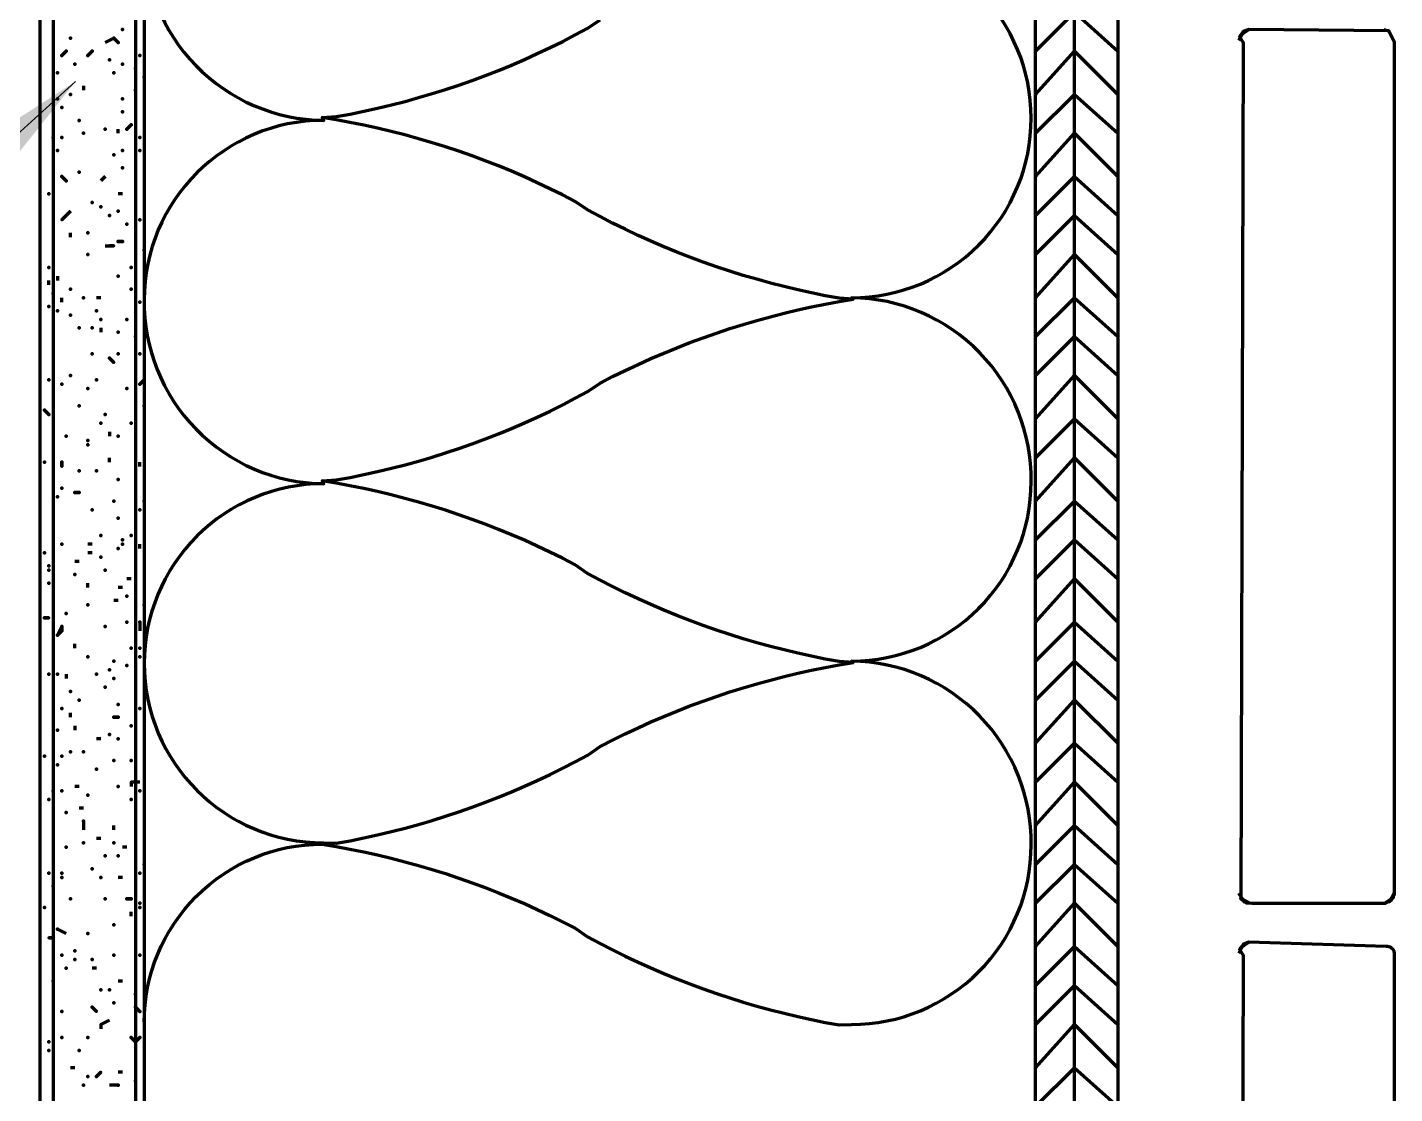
# Model space of a CAD drawing. Extents: x 261 to 424, y 0 to 368.
# Drawn here: x 342.69 to 351.12, y 156.26 to 162.83 of the extents above; entities that cross this region are included whole.
import ezdxf

# ---------------------------------------------------------------- set-up
doc = ezdxf.new("R2010")
doc.units = 0
doc.header["$MEASUREMENT"] = 0
for name, color, linetype, lineweight in [('Dt-Line 1', 9, 'Continuous', 0), ('Dt-Line 3', 7, 'Continuous', 15), ('Dt-Text', 121, 'Continuous', 20)]:
    doc.layers.add(name, color=color, linetype=linetype, lineweight=lineweight)
doc.styles.get("Standard").update_dxf_attribs({"font": 'Arial.ttf'})
doc.dimstyles.new('1 Inch', dxfattribs={"dimtxt": 1.09375, "dimasz": 1.125, "dimexe": 1.125, "dimexo": 0.5625, "dimgap": 0.84375, "dimtad": 1, "dimdec": 4, "dimzin": 3, "dimdsep": 46, "dimlunit": 4, "dimtxsty": 'Standard', "dimblk": 'ARCHTICK', "dimcen": 0.5625, "dimdle": 1.125, "dimclrd": 253, "dimclre": 253, "dimclrt": 256, "dimadec": 0, "dimazin": 0, "dimtfac": 0.6, "dimtdec": 4, "dimtix": 1, "dimtmove": 2, "dimatfit": 0, "dimfxl": 1, "dimfrac": 1, "dimtolj": 1, "dimtzin": 0, "dimlwd": 9, "dimlwe": 9, "dimarcsym": 0})

# ---------------------------------------------------------------- blocks, each defined once
blk = doc.blocks.new('_ArchTick')
at = {"color": 0, "linetype": 'ByBlock', "const_width": 0.15}
blk.add_lwpolyline([(-0.5, -0.5), (0.5, 0.5)], dxfattribs=at)

msp = doc.modelspace()

# ---------------------------------------------------------------- linework, layer by layer
at = {"layer": 'Dt-Line 1', "linetype": 'Continuous', "lineweight": 158}
for p, q in [((343.03665, 162.46899), (343.03665, 162.44233)), ((343.24999, 162.17567), (343.24999, 162.20233)), ((343.16999, 161.909), (343.14332, 161.88233)), ((343.27665, 161.80232), (343.24999, 161.80232)), ((342.95666, 161.53567), (342.95666, 161.56233)), ((342.87665, 161.29567), (342.87665, 161.269)), ((342.82332, 161.24233), (342.82332, 161.269)), ((342.90332, 161.13565), (342.90332, 161.16233)), ((343.14332, 161.16233), (343.11665, 161.16233)), ((343.14332, 160.97567), (343.14332, 160.949)), ((343.19665, 160.33567), (343.19665, 160.309)), ((343.19665, 160.14901), (343.19665, 160.17567)), ((343.38332, 160.12233), (343.38332, 160.14901)), ((343.08999, 159.64233), (343.06332, 159.64233)), ((343.38332, 159.61567), (343.38332, 159.64233)), ((343.00999, 159.53567), (342.98332, 159.53567)), ((343.08999, 159.589), (343.06332, 159.589)), ((343.06332, 159.37567), (343.06332, 159.40233)), ((343.27665, 159.37567), (343.24999, 159.37567)), ((343.32999, 159.429), (343.30332, 159.429)), ((343.24999, 159.29567), (343.22332, 159.29567)), ((342.98332, 159.00233), (342.98332, 159.029)), ((342.92999, 158.84233), (342.92999, 158.81568)), ((342.95666, 158.57567), (342.95666, 158.60233)), ((342.98332, 158.52233), (342.98332, 158.49567)), ((343.14332, 158.44233), (343.11665, 158.44233)), ((343.00999, 158.14901), (342.98332, 158.14901)), ((343.03665, 158.01567), (343.00999, 158.01567)), ((343.22332, 157.88233), (343.22332, 157.909)), ((343.14332, 157.829), (343.11665, 157.829)), ((343.30332, 157.77567), (343.27665, 157.77567)), ((343.27665, 157.589), (343.24999, 157.589)), ((343.32999, 157.349), (343.32999, 157.37567)), ((343.11665, 157.029), (343.08999, 157.029)), ((343.27665, 156.949), (343.24999, 156.949)), ((342.98332, 156.41567), (342.95666, 156.41567)), ((343.27665, 156.389), (343.24999, 156.389))]:
    msp.add_line(p, q, dxfattribs=at)
for points in [[(349.14332, 59.16233), (349.14332, 323.16232), (348.90332, 322.92235), (348.90332, 322.92235)], [(348.90332, 162.68233), (349.14332, 162.92233), (349.40999, 162.68233), (349.40999, 162.68233)], [(343.27665, 162.81568), (343.27665, 162.81568), (343.27665, 162.81571)], [(342.95666, 162.76233), (342.95666, 162.76233), (342.95666, 162.76236)], [(343.22332, 162.76236), (343.24999, 162.73567), (343.22332, 162.76236), (343.16999, 162.73567)], [(343.38332, 162.65567), (343.38332, 162.65567), (343.38332, 162.65569)], [(348.90332, 162.41567), (349.14332, 162.68233), (349.40999, 162.41567), (349.40999, 162.41567)], [(342.98332, 162.60233), (342.98332, 162.60233), (342.98332, 162.60236)], [(343.19665, 162.629), (343.19665, 162.629), (343.19665, 162.62903)], [(343.27665, 162.60233), (343.27665, 162.60233), (343.27665, 162.60236)], [(343.35665, 162.57567), (343.35665, 162.57567), (343.35665, 162.57569)], [(342.87665, 162.549), (342.87665, 162.549), (342.87665, 162.54903)], [(343.22332, 162.549), (343.22332, 162.549), (343.22332, 162.54903)], [(343.40999, 162.52233), (343.40999, 162.52233), (343.40999, 162.52236)], [(342.87665, 162.389), (342.87665, 162.389), (342.87665, 162.38903)], [(342.95666, 162.41567), (342.95666, 162.41567), (342.95666, 162.41569)], [(343.27665, 162.389), (343.27665, 162.389), (343.27665, 162.38903)], [(343.35665, 162.44233), (343.35665, 162.44233), (343.35665, 162.44236)], [(348.90332, 162.17567), (349.14332, 162.41567), (349.40999, 162.17567), (349.40999, 162.17567)], [(342.90332, 162.33567), (342.90332, 162.33567), (342.90332, 162.33569)], [(343.27665, 162.309), (343.27665, 162.309), (343.27665, 162.30903)], [(343.00999, 162.25567), (343.00999, 162.25567), (343.00999, 162.25569)], [(342.84999, 162.14901), (342.84999, 162.14901), (342.84999, 162.14904)], [(342.90332, 162.14901), (342.90332, 162.14901), (342.90332, 162.14904)], [(343.03665, 162.17567), (343.03665, 162.17567), (343.03665, 162.17569)], [(343.16999, 162.20233), (343.16999, 162.20233), (343.16999, 162.20236)], [(348.90332, 161.909), (349.14332, 162.17567), (349.40999, 161.909), (349.40999, 161.909)], [(342.87665, 162.069), (342.87665, 162.069), (342.87665, 162.06903)], [(343.27665, 162.069), (343.27665, 162.069), (343.27665, 162.06903)], [(343.38332, 162.069), (343.38332, 162.069), (343.38332, 162.06903)], [(343.22332, 162.04233), (343.22332, 162.04233), (343.22332, 162.04236)], [(343.27665, 161.96233), (343.27665, 161.96233), (343.27665, 161.96236)], [(343.00999, 161.93567), (343.00999, 161.93567), (343.00999, 161.93569)], [(348.90332, 161.669), (349.14332, 161.909), (349.40999, 161.669), (349.40999, 161.669)], [(342.82332, 161.80232), (342.82332, 161.80232), (342.82332, 161.80235)], [(343.08999, 161.749), (343.08999, 161.749), (343.08999, 161.74903)], [(343.14332, 161.72233), (343.14332, 161.72233), (343.14332, 161.72236)], [(342.95666, 161.69567), (342.90332, 161.64233), (342.90332, 161.64233), (342.92999, 161.669)], [(343.19665, 161.669), (343.19665, 161.669), (343.19665, 161.66903)], [(343.24999, 161.69567), (343.24999, 161.69567), (343.24999, 161.69569)], [(343.38332, 161.64233), (343.38332, 161.64233), (343.38332, 161.64236)], [(348.90332, 161.429), (349.14332, 161.669), (349.40999, 161.429), (349.40999, 161.429)], [(343.06332, 161.56233), (343.06332, 161.56233), (343.06332, 161.56236)], [(343.30332, 161.61567), (343.30332, 161.61567), (343.30332, 161.61569)], [(343.16999, 161.48235), (343.22332, 161.48235), (343.19665, 161.48235)], [(343.40999, 161.45567), (343.40999, 161.45567), (343.40999, 161.45569)], [(343.06332, 161.429), (343.06332, 161.429), (343.06332, 161.42903)], [(348.90332, 161.16233), (349.14332, 161.429), (349.40999, 161.16233), (349.40999, 161.16233)], [(342.82332, 161.349), (342.82332, 161.349), (342.82332, 161.34903)], [(343.24999, 161.29567), (343.24999, 161.29567), (343.24999, 161.29569)], [(343.32999, 161.349), (343.32999, 161.349), (343.32999, 161.34903)], [(342.95666, 161.21567), (342.95666, 161.21567), (342.95666, 161.21569)], [(343.32999, 161.21567), (343.32999, 161.21567), (343.32999, 161.21569)], [(342.84999, 161.189), (342.84999, 161.189), (342.84999, 161.18903)], [(343.03665, 161.16233), (343.03665, 161.16233), (343.03665, 161.16236)], [(343.38332, 161.13565), (343.38332, 161.13565), (343.38332, 161.13568)], [(348.90332, 160.92233), (349.14332, 161.16233), (349.40999, 160.92233), (349.40999, 160.92233)], [(342.82332, 161.109), (342.82332, 161.109), (342.82332, 161.10903)], [(342.87665, 161.08233), (342.87665, 161.08233), (342.87665, 161.08236)], [(342.95666, 161.05567), (342.95666, 161.05567), (342.95666, 161.05569)], [(343.11665, 161.08233), (343.11665, 161.08233), (343.11665, 161.08236)], [(343.00999, 160.97567), (343.00999, 160.97567), (343.00999, 160.97569)], [(343.08999, 160.97567), (343.08999, 160.97567), (343.08999, 160.97569)], [(343.14332, 161.029), (343.14332, 161.029), (343.14332, 161.02903)], [(343.30332, 161.029), (343.30332, 161.029), (343.30332, 161.02903)], [(343.24999, 160.949), (343.24999, 160.949), (343.24999, 160.94903)], [(343.35665, 160.92233), (343.35665, 160.92233), (343.35665, 160.92236)], [(348.90332, 160.68233), (349.14332, 160.92233), (349.40999, 160.68233), (349.40999, 160.68233)], [(343.08999, 160.81568), (343.08999, 160.81568), (343.08999, 160.81571)], [(343.24999, 160.81568), (343.24999, 160.81568), (343.24999, 160.81571)], [(343.38332, 160.81568), (343.38332, 160.81568), (343.38332, 160.81571)], [(342.82332, 160.65567), (342.82332, 160.65567), (342.82332, 160.65569)], [(342.95666, 160.68233), (342.95666, 160.68233), (342.95666, 160.68236)], [(343.11665, 160.65567), (343.11665, 160.65567), (343.11665, 160.65569)], [(348.90332, 160.41567), (349.14332, 160.68233), (349.40999, 160.41567), (349.40999, 160.41567)], [(343.06332, 160.60233), (343.06332, 160.60233), (343.06332, 160.60236)], [(343.30332, 160.60233), (343.30332, 160.60233), (343.30332, 160.60236)], [(343.00999, 160.49567), (343.00999, 160.49567), (343.00999, 160.49569)], [(343.40999, 160.49567), (343.40999, 160.49567), (343.40999, 160.49569)], [(343.14332, 160.389), (343.14332, 160.389), (343.14332, 160.38903)], [(343.16999, 160.44233), (343.16999, 160.44233), (343.16999, 160.44236)], [(343.32999, 160.389), (343.32999, 160.389), (343.32999, 160.38903)], [(348.90332, 160.17567), (349.14332, 160.41567), (349.40999, 160.17567), (349.40999, 160.17567)], [(342.92999, 160.309), (342.92999, 160.309), (342.92999, 160.30903)], [(343.24999, 160.309), (343.24999, 160.309), (343.24999, 160.30903)], [(342.79666, 160.14901), (342.79666, 160.14901), (342.79666, 160.14904)], [(348.90332, 159.909), (349.14332, 160.17567), (349.40999, 159.909), (349.40999, 159.909)], [(343.11665, 160.09567), (343.11665, 160.09567), (343.11665, 160.09569)], [(343.24999, 160.04233), (343.24999, 160.04233), (343.24999, 160.04236)], [(342.90332, 159.989), (342.90332, 159.989), (342.90332, 159.98903)], [(343.08999, 159.85567), (343.08999, 159.85567), (343.08999, 159.85569)], [(343.22332, 159.909), (343.22332, 159.909), (343.22332, 159.90903)], [(343.38332, 159.85567), (343.38332, 159.85567), (343.38332, 159.85569)], [(343.40999, 159.909), (343.40999, 159.909), (343.40999, 159.90903)], [(348.90332, 159.669), (349.14332, 159.909), (349.40999, 159.669), (349.40999, 159.669)], [(343.24999, 159.80232), (343.24999, 159.80232), (343.24999, 159.80235)], [(343.14332, 159.69567), (343.14332, 159.69567), (343.14332, 159.69569)], [(343.32999, 159.69567), (343.32999, 159.69567), (343.32999, 159.69569)], [(342.90332, 159.64233), (342.90332, 159.64233), (342.90332, 159.64236)], [(348.90332, 159.429), (349.14332, 159.669), (349.40999, 159.429), (349.40999, 159.429)], [(342.79666, 159.589), (342.79666, 159.589), (342.79666, 159.58903)], [(343.14332, 159.56233), (343.14332, 159.56233), (343.14332, 159.56236)], [(342.98332, 159.45567), (342.98332, 159.45567), (342.98332, 159.45569)], [(343.16999, 159.48235), (343.16999, 159.48235), (343.16999, 159.48237)], [(342.82332, 159.40233), (342.82332, 159.40233), (342.82332, 159.40236)], [(348.90332, 159.16233), (349.14332, 159.429), (349.40999, 159.16233), (349.40999, 159.16233)], [(343.06332, 159.269), (343.06332, 159.269), (343.06332, 159.26903)], [(343.30332, 159.32233), (343.30332, 159.32233), (343.30332, 159.32236)], [(343.40999, 159.269), (343.40999, 159.269), (343.40999, 159.26903)], [(342.92999, 159.21567), (342.92999, 159.21567), (342.92999, 159.21569)], [(343.16999, 159.13565), (343.16999, 159.13565), (343.16999, 159.13568)], [(343.30332, 159.16233), (343.30332, 159.16233), (343.30332, 159.16236)], [(343.38332, 159.16233), (343.38332, 159.109)], [(348.90332, 158.92233), (349.14332, 159.16233), (349.40999, 158.92233), (349.40999, 158.92233)], [(343.06332, 158.949), (343.06332, 158.949), (343.06332, 158.94903)], [(343.32999, 159.00233), (343.32999, 159.00233), (343.32999, 159.00236)], [(343.38332, 159.00233), (343.38332, 159.00233), (343.38332, 159.00236)], [(343.38332, 158.949), (343.38332, 158.949), (343.38332, 158.94903)], [(343.19665, 158.869), (343.19665, 158.869), (343.19665, 158.86903)], [(343.22332, 158.92233), (343.22332, 158.92233), (343.22332, 158.92236)], [(343.30332, 158.89567), (343.30332, 158.89567), (343.30332, 158.89569)], [(348.90332, 158.68233), (349.14332, 158.92233), (349.40999, 158.68233), (349.40999, 158.68233)], [(342.82332, 158.84233), (342.82332, 158.84233), (342.82332, 158.84236)], [(342.87665, 158.84233), (342.87665, 158.84233), (342.87665, 158.84236)], [(343.11665, 158.84233), (343.11665, 158.84233), (343.11665, 158.84236)], [(343.16999, 158.76233), (343.16999, 158.76233), (343.16999, 158.76236)], [(343.22332, 158.81568), (343.22332, 158.81568), (343.22332, 158.81571)], [(342.95666, 158.73567), (342.95666, 158.73567), (342.95666, 158.73569)], [(343.00999, 158.68233), (343.00999, 158.68233), (343.00999, 158.68236)], [(348.90332, 158.41567), (349.14332, 158.68233), (349.40999, 158.41567), (349.40999, 158.41567)], [(342.90332, 158.629), (342.90332, 158.629), (342.90332, 158.62903)], [(343.24999, 158.65567), (343.24999, 158.65567), (343.24999, 158.65569)], [(343.38332, 158.629), (343.38332, 158.629), (343.38332, 158.62903)], [(343.32999, 158.52233), (343.32999, 158.52233), (343.32999, 158.52236)], [(342.87665, 158.49567), (342.87665, 158.49567), (342.87665, 158.49569)], [(343.19665, 158.46899), (343.19665, 158.46899), (343.19665, 158.46901)], [(343.24999, 158.44233), (343.24999, 158.44233), (343.24999, 158.44236)], [(342.95666, 158.36233), (342.95666, 158.36233), (342.95666, 158.36236)], [(343.03665, 158.36233), (343.03665, 158.36233), (343.03665, 158.36236)], [(348.90332, 158.17567), (349.14332, 158.41567), (349.40999, 158.17567), (349.40999, 158.17567)], [(342.79666, 158.33567), (342.79666, 158.33567), (342.79666, 158.33569)], [(342.87665, 158.28233), (342.87665, 158.28233), (342.87665, 158.28236)], [(342.90332, 158.33567), (342.90332, 158.33567), (342.90332, 158.33569)], [(343.11665, 158.25567), (343.11665, 158.25567), (343.11665, 158.25569)], [(343.22332, 158.309), (343.22332, 158.309), (343.22332, 158.30903)], [(343.32999, 158.309), (343.32999, 158.309), (343.32999, 158.30903)], [(343.38332, 158.17567), (343.32999, 158.17567), (343.32999, 158.14901)], [(348.90332, 157.909), (349.14332, 158.17567), (349.40999, 157.909), (349.40999, 157.909)], [(342.84999, 158.12233), (342.84999, 158.12233), (342.84999, 158.12236)], [(342.90332, 158.12233), (342.90332, 158.12233), (342.90332, 158.12236)], [(343.06332, 158.09567), (343.06332, 158.09567), (343.06332, 158.09569)], [(343.24999, 158.14901), (343.24999, 158.14901), (343.24999, 158.14904)], [(343.38332, 158.12233), (343.38332, 158.12233), (343.38332, 158.12236)], [(342.82332, 158.069), (342.82332, 158.069), (342.82332, 158.06903)], [(343.32999, 158.069), (343.32999, 158.069), (343.32999, 158.06903)], [(342.92999, 157.989), (342.92999, 157.989), (342.92999, 157.98903)], [(343.03665, 157.93567), (343.03665, 157.88233)], [(348.90332, 157.669), (349.14332, 157.909), (349.40999, 157.669), (349.40999, 157.669)], [(342.92999, 157.77567), (342.92999, 157.77567), (342.92999, 157.77569)], [(343.03665, 157.80232), (343.03665, 157.80232), (343.03665, 157.80235)], [(343.22332, 157.80232), (343.22332, 157.80232), (343.22332, 157.80235)], [(343.16999, 157.72233), (343.16999, 157.72233), (343.16999, 157.72236)], [(343.24999, 157.72233), (343.24999, 157.72233), (343.24999, 157.72236)], [(343.40999, 157.669), (343.40999, 157.669), (343.40999, 157.66903)], [(348.90332, 157.429), (349.14332, 157.669), (349.40999, 157.429), (349.40999, 157.429)], [(342.82332, 157.61567), (342.82332, 157.61567), (342.82332, 157.61569)], [(343.08999, 157.64233), (343.08999, 157.64233), (343.08999, 157.64236)], [(343.14332, 157.589), (343.14332, 157.589), (343.14332, 157.58903)], [(343.38332, 157.61567), (343.38332, 157.61567), (343.38332, 157.61569)], [(342.84999, 157.53567), (342.84999, 157.53567), (342.84999, 157.53569)], [(342.95666, 157.45567), (342.95666, 157.45567), (342.95666, 157.45569)], [(343.16999, 157.45567), (343.16999, 157.45567), (343.16999, 157.45569)], [(348.90332, 157.16233), (349.14332, 157.429), (349.40999, 157.16233), (349.40999, 157.16233)], [(342.79666, 157.40233), (342.79666, 157.40233), (342.79666, 157.40236)], [(342.87665, 157.269), (342.92999, 157.24233)], [(343.06332, 157.24233), (343.06332, 157.24233), (343.06332, 157.24236)], [(343.22332, 157.29567), (343.22332, 157.29567), (343.22332, 157.29569)], [(348.90332, 156.92233), (349.14332, 157.16233), (349.40999, 156.92233), (349.40999, 156.92233)], [(342.98332, 157.13565), (342.98332, 157.13565), (342.98332, 157.13568)], [(343.08999, 157.08233), (343.08999, 157.08233), (343.08999, 157.08236)], [(343.22332, 157.109), (343.22332, 157.109), (343.22332, 157.10903)], [(343.38332, 157.109), (343.38332, 157.109), (343.38332, 157.10903)], [(342.92999, 157.029), (342.92999, 157.029), (342.92999, 157.02903)], [(342.84999, 156.949), (342.84999, 156.949), (342.84999, 156.94903)], [(348.90332, 156.68233), (349.14332, 156.92233), (349.40999, 156.68233), (349.40999, 156.68233)], [(343.14332, 156.89567), (343.14332, 156.89567), (343.14332, 156.89569)], [(343.19665, 156.89567), (343.19665, 156.89567), (343.19665, 156.89569)], [(343.35665, 156.869), (343.35665, 156.869), (343.35665, 156.86903)], [(342.90332, 156.76233), (342.90332, 156.76233), (342.90332, 156.76236)], [(343.22332, 156.81568), (343.22332, 156.81568), (343.22332, 156.81571)], [(343.19665, 156.709), (343.14332, 156.68233), (343.14332, 156.65567)], [(348.90332, 156.41567), (349.14332, 156.68233), (349.40999, 156.41567), (349.40999, 156.41567)], [(342.82332, 156.57567), (342.82332, 156.57567), (342.82332, 156.57569)], [(342.90332, 156.60233), (342.90332, 156.60233), (342.90332, 156.60236)], [(343.06332, 156.60233), (343.06332, 156.60233), (343.06332, 156.60236)], [(343.38332, 156.60233), (343.35665, 156.57567), (343.32999, 156.60233)], [(342.82332, 156.52233), (342.82332, 156.52233), (342.82332, 156.52236)], [(343.00999, 156.52233), (343.00999, 156.52233), (343.00999, 156.52236)], [(348.90332, 156.17567), (349.14332, 156.41567), (349.40999, 156.17567), (349.40999, 156.17567)], [(343.06332, 156.36233), (343.06332, 156.36233), (343.06332, 156.36236)], [(343.35665, 156.33567), (343.35665, 156.33567), (343.35665, 156.33569)], [(343.03665, 156.309), (343.03665, 156.309), (343.03665, 156.30903)], [(343.24999, 156.309), (343.19665, 156.309)]]:
    msp.add_lwpolyline(points, dxfattribs=at)
for points in [[(343.40999, 163.389, 0.4142155), (344.51665, 162.25567, 0.4142135), (343.40999, 161.14901, 0.4142174), (344.51665, 160.01567, 0.4142155), (343.40999, 158.909, 0.414213), (344.51665, 157.80232), (344.59331, 157.79896), (344.67885, 157.81479), (344.76406, 157.83208), (344.84891, 157.85082), (344.93338, 157.871), (345.01747, 157.89263), (345.10115, 157.91569), (345.1844, 157.94018), (345.26721, 157.9661), (345.34956, 157.99343), (345.43142, 158.02217), (345.51278, 158.05231), (345.59363, 158.08385), (345.67394, 158.11678), (345.7537, 158.1511), (345.83288, 158.18679), (345.91147, 158.22386), (345.98946, 158.26229), (346.06682, 158.30208), (346.14353, 158.34323), (346.21982, 158.39592), (346.29718, 158.43571), (346.37516, 158.47414), (346.45376, 158.51121), (346.53294, 158.5469), (346.6127, 158.58122), (346.69301, 158.61415), (346.77386, 158.64569), (346.85522, 158.67583), (346.93708, 158.70457), (347.01943, 158.7319), (347.10224, 158.75782), (347.18549, 158.78231), (347.26917, 158.80537), (347.35326, 158.827), (347.43773, 158.84718), (347.52258, 158.86592), (347.60779, 158.88321), (347.69332, 158.89904), (347.77918, 158.9134), (347.69332, 158.91896), (347.60779, 158.93479), (347.52258, 158.95208), (347.43773, 158.97082), (347.35326, 158.991), (347.26917, 159.01263), (347.18549, 159.03569), (347.10224, 159.06018), (347.01943, 159.0861), (346.93708, 159.11343), (346.85522, 159.14217), (346.77386, 159.17231), (346.69301, 159.20385), (346.6127, 159.23678), (346.53294, 159.2711), (346.45376, 159.30679), (346.37516, 159.34386), (346.29718, 159.38229), (346.21982, 159.42208), (346.14311, 159.46323), (346.06637, 159.51614), (345.98901, 159.55593), (345.91102, 159.59435), (345.83243, 159.63141), (345.75324, 159.6671), (345.67348, 159.70141), (345.59317, 159.73433), (345.51232, 159.76586), (345.43095, 159.796), (345.34909, 159.82473), (345.26674, 159.85205), (345.18393, 159.87796), (345.10067, 159.90244), (345.01699, 159.92549), (344.9329, 159.94711), (344.84842, 159.96729), (344.76357, 159.98603), (344.67836, 160.00331), (344.59282, 160.01912), (344.50696, 160.03348), (344.59331, 160.03896), (344.67885, 160.05479), (344.76406, 160.07208), (344.84891, 160.09082), (344.93338, 160.111), (345.01747, 160.13263), (345.10115, 160.15569), (345.1844, 160.18018), (345.26721, 160.2061), (345.34956, 160.23343), (345.43142, 160.26217), (345.51278, 160.29231), (345.59363, 160.32385), (345.67394, 160.35678), (345.7537, 160.3911), (345.83288, 160.42679), (345.91147, 160.46386), (345.98946, 160.50229), (346.06682, 160.54208), (346.14353, 160.58323), (346.21982, 160.63592), (346.29718, 160.67571), (346.37516, 160.71414), (346.45376, 160.75121), (346.53294, 160.7869), (346.6127, 160.82122), (346.69301, 160.85415), (346.77386, 160.88569), (346.85522, 160.91583), (346.93708, 160.94457), (347.01943, 160.9719), (347.10224, 160.99782), (347.18549, 161.02231), (347.26917, 161.04537), (347.35326, 161.067), (347.43773, 161.08718), (347.52258, 161.10592), (347.60779, 161.12321), (347.69332, 161.13904), (347.77918, 161.1534), (347.69332, 161.15896), (347.60779, 161.17479), (347.52258, 161.19208), (347.43773, 161.21082), (347.35326, 161.231), (347.26917, 161.25263), (347.18549, 161.27569), (347.10224, 161.30018), (347.01943, 161.3261), (346.93708, 161.35343), (346.85522, 161.38217), (346.77386, 161.41231), (346.69301, 161.44385), (346.6127, 161.47678), (346.53294, 161.5111), (346.45376, 161.54679), (346.37516, 161.58386), (346.29718, 161.62229), (346.21982, 161.66208), (346.14311, 161.70323), (346.06637, 161.75614), (345.98901, 161.79593), (345.91102, 161.83435), (345.83243, 161.87141), (345.75324, 161.9071), (345.67348, 161.94141), (345.59317, 161.97433), (345.51232, 162.00586), (345.43095, 162.036), (345.34909, 162.06473), (345.26674, 162.09205), (345.18393, 162.11796), (345.10067, 162.14244), (345.01699, 162.16549), (344.9329, 162.18711), (344.84842, 162.20729), (344.76357, 162.22603), (344.67836, 162.24331), (344.59282, 162.25912), (344.50696, 162.27348), (344.59331, 162.27896), (344.67885, 162.29479), (344.76406, 162.31208), (344.84891, 162.33082), (344.93338, 162.351), (345.01747, 162.37263), (345.10115, 162.39569), (345.1844, 162.42018), (345.26721, 162.4461), (345.34956, 162.47343), (345.43142, 162.50217), (345.51278, 162.53231), (345.59363, 162.56385), (345.67394, 162.59678), (345.7537, 162.6311), (345.83288, 162.66679), (345.91147, 162.70386), (345.98946, 162.74229), (346.06682, 162.78208), (346.14353, 162.82323), (346.21982, 162.87592)], [(343.40998, 156.69567, -0.4142179), (344.50696, 157.79348), (344.59282, 157.77912), (344.67836, 157.76331), (344.76357, 157.74603), (344.84842, 157.72729), (344.9329, 157.70711), (345.01699, 157.68549), (345.10067, 157.66244), (345.18393, 157.63796), (345.26674, 157.61205), (345.34909, 157.58473), (345.43095, 157.556), (345.51232, 157.52586), (345.59317, 157.49433), (345.67348, 157.46141), (345.75324, 157.4271), (345.83243, 157.39141), (345.91102, 157.35435), (345.98901, 157.31593), (346.06637, 157.27614), (346.14311, 157.22323), (346.21982, 157.18208), (346.29718, 157.14229), (346.37516, 157.10386), (346.45376, 157.06679), (346.53294, 157.0311), (346.6127, 156.99678), (346.69301, 156.96385), (346.77386, 156.93231), (346.85522, 156.90217), (346.93708, 156.87343), (347.01943, 156.8461), (347.10224, 156.82018), (347.18549, 156.79569), (347.26917, 156.77263), (347.35326, 156.751), (347.43773, 156.73082), (347.52258, 156.71208), (347.60779, 156.69479), (347.69332, 156.67896), (347.76999, 156.68233, 0.4142155), (348.87665, 157.789, 0.4142155), (347.76999, 158.92233, 0.4142155), (348.87665, 160.029, 0.4142179), (347.76999, 161.16233, 0.4142199), (348.87665, 162.269, 0.4142155), (347.76999, 163.37567, 0.4142174)]]:
    msp.add_lwpolyline(points, format="xyb", dxfattribs=at)
for points in [[(342.92999, 162.68233), (342.92999, 162.68236), (342.90332, 162.65567), (342.90332, 162.65567)], [(343.08999, 162.68233), (343.08999, 162.68236), (343.06332, 162.65567), (343.06332, 162.65567)], [(343.30332, 162.20233), (343.30332, 162.20236), (343.32999, 162.229), (343.32999, 162.229)], [(343.38332, 162.14901), (343.38332, 162.14904), (343.38332, 162.14901)], [(342.90332, 161.909), (342.90332, 161.90903), (342.92999, 161.88233), (342.92999, 161.88233)], [(343.24999, 161.509), (343.24999, 161.50903), (343.27665, 161.509)], [(343.19665, 160.789), (343.19665, 160.78903), (343.22332, 160.76233)], [(342.90332, 160.629), (342.90332, 160.62903), (342.90332, 160.629)], [(343.38332, 160.629), (343.38332, 160.62903), (343.40999, 160.65567)], [(342.79666, 160.46899), (342.79666, 160.46901), (342.82332, 160.44233), (342.82332, 160.44233)], [(342.90332, 160.14901), (342.90332, 160.14904), (342.90332, 160.12233)], [(343.00999, 159.96233), (343.00999, 159.96236), (342.98332, 159.96233)], [(342.87665, 159.93567), (342.87665, 159.93569), (342.87665, 159.93567)], [(342.79666, 159.189), (342.79666, 159.18903), (342.82332, 159.189)], [(342.90332, 159.109), (342.87665, 159.08233), (342.87665, 159.08236), (342.90332, 159.13565)], [(343.24999, 158.57567), (343.24999, 158.57569), (343.22332, 158.57567)], [(343.32999, 157.45567), (343.32999, 157.45569), (343.30332, 157.45567)], [(342.84999, 157.21567), (342.84999, 157.21569), (342.82332, 157.21567)], [(342.98332, 157.08233), (342.98332, 157.08236), (342.98332, 157.08233)], [(343.08999, 156.789), (343.08999, 156.78903), (343.11665, 156.76233)], [(343.35665, 156.789), (343.35665, 156.78903), (343.38332, 156.76233), (343.38332, 156.76233)], [(343.11665, 156.36233), (343.11665, 156.36236), (343.14332, 156.389)]]:
    msp.add_lwpolyline(points, close=True, dxfattribs=at)
for p in [(343.27665, 162.81568), (342.95666, 162.76233), (343.22332, 162.76233), (343.24999, 162.73567), (342.90332, 162.65567), (342.92999, 162.68233), (343.06332, 162.65567), (343.08999, 162.68233), (343.38332, 162.65567), (348.90332, 162.68233), (349.40999, 162.68233), (342.98332, 162.60233), (343.19665, 162.629), (343.27665, 162.60233), (343.35665, 162.57567), (342.87665, 162.549), (343.22332, 162.549), (343.40999, 162.52233), (342.87665, 162.389), (342.95666, 162.41567), (343.27665, 162.389), (343.35665, 162.44233), (348.90332, 162.41567), (349.40999, 162.41567), (342.90332, 162.33567), (343.27665, 162.309), (343.00999, 162.25567), (343.32999, 162.229), (342.84999, 162.14901), (342.90332, 162.14901), (343.03665, 162.17567), (343.16999, 162.20233), (343.30332, 162.20233), (343.38332, 162.14901), (343.38332, 162.14901), (348.90332, 162.17567), (349.40999, 162.17567), (342.87665, 162.069), (343.27665, 162.069), (343.38332, 162.069), (343.22332, 162.04233), (343.27665, 161.96233), (342.90332, 161.909), (342.92999, 161.88233), (343.00999, 161.93567), (348.90332, 161.909), (349.40999, 161.909), (342.82332, 161.80232), (343.08999, 161.749), (343.14332, 161.72233), (343.19665, 161.669), (343.24999, 161.69567), (343.38332, 161.64233), (348.90332, 161.669), (349.40999, 161.669), (343.06332, 161.56233), (343.30332, 161.61567), (343.24999, 161.509), (343.27665, 161.509), (343.40999, 161.45567), (343.06332, 161.429), (348.90332, 161.429), (349.40999, 161.429), (342.82332, 161.349), (343.24999, 161.29567), (343.32999, 161.349), (342.95666, 161.21567), (343.32999, 161.21567), (342.84999, 161.189), (343.03665, 161.16233), (343.38332, 161.13565), (348.90332, 161.16233), (349.40999, 161.16233), (342.82332, 161.109), (342.87665, 161.08233), (342.95666, 161.05567), (343.11665, 161.08233), (343.00999, 160.97567), (343.08999, 160.97567), (343.14332, 161.029), (343.30332, 161.029), (343.24999, 160.949), (343.35665, 160.92233), (348.90332, 160.92233), (349.40999, 160.92233), (343.08999, 160.81568), (343.19665, 160.789), (343.24999, 160.81568), (343.38332, 160.81568), (342.82332, 160.65567), (342.90332, 160.629), (342.95666, 160.68233), (343.11665, 160.65567), (343.38332, 160.629), (348.90332, 160.68233), (349.40999, 160.68233), (343.06332, 160.60233), (343.30332, 160.60233), (342.79666, 160.46899), (343.00999, 160.49567), (343.40999, 160.49567), (342.82332, 160.44233), (343.14332, 160.389), (343.16999, 160.44233), (343.32999, 160.389), (348.90332, 160.41567), (349.40999, 160.41567), (342.92999, 160.309), (343.06332, 160.28233), (343.24999, 160.309), (343.06332, 160.25567), (342.79666, 160.14901), (342.90332, 160.14901), (348.90332, 160.17567), (349.40999, 160.17567), (343.00999, 160.09567), (343.11665, 160.09567), (343.24999, 160.04233), (342.90332, 159.989), (342.98332, 159.96233), (343.00999, 159.96233), (342.87665, 159.93567), (342.87665, 159.93567), (343.08999, 159.85567), (343.22332, 159.909), (343.38332, 159.85567), (343.40999, 159.909), (348.90332, 159.909), (349.40999, 159.909), (343.24999, 159.80232), (343.14332, 159.69567), (343.32999, 159.69567), (342.90332, 159.64233), (343.24999, 159.61567), (343.27665, 159.669), (343.27665, 159.64233), (348.90332, 159.669), (349.40999, 159.669), (342.79666, 159.589), (343.14332, 159.56233), (342.82332, 159.509), (342.82332, 159.48235), (342.98332, 159.45567), (343.16999, 159.48235), (342.82332, 159.40233), (348.90332, 159.429), (349.40999, 159.429), (343.06332, 159.269), (343.30332, 159.32233), (343.40999, 159.269), (342.79666, 159.189), (342.92999, 159.21567), (342.90332, 159.13565), (342.90332, 159.109), (343.16999, 159.13565), (343.30332, 159.16233), (343.38332, 159.16233), (348.90332, 159.16233), (349.40999, 159.16233), (342.87665, 159.08233), (343.06332, 158.949), (343.32999, 159.00233), (343.38332, 159.00233), (343.38332, 158.949), (343.19665, 158.869), (343.22332, 158.92233), (343.30332, 158.89567), (348.90332, 158.92233), (349.40999, 158.92233), (342.82332, 158.84233), (342.87665, 158.84233), (343.11665, 158.84233), (343.16999, 158.76233), (343.22332, 158.81568), (342.95666, 158.73567), (343.00999, 158.68233), (348.90332, 158.68233), (349.40999, 158.68233), (342.90332, 158.629), (343.24999, 158.65567), (343.38332, 158.629), (343.22332, 158.57567), (343.24999, 158.57567), (343.32999, 158.52233), (342.87665, 158.49567), (343.19665, 158.46899), (343.24999, 158.44233), (342.95666, 158.36233), (343.03665, 158.36233), (348.90332, 158.41567), (349.40999, 158.41567), (342.79666, 158.33567), (342.87665, 158.28233), (342.90332, 158.33567), (343.11665, 158.25567), (343.22332, 158.309), (343.32999, 158.309), (348.90332, 158.17567), (349.40999, 158.17567), (342.84999, 158.12233), (342.90332, 158.12233), (343.06332, 158.09567), (343.24999, 158.14901), (343.38332, 158.12233), (342.82332, 158.069), (343.32999, 158.069), (342.92999, 157.989), (343.03665, 157.93567), (348.90332, 157.909), (349.40999, 157.909), (342.92999, 157.77567), (343.03665, 157.80232), (343.22332, 157.80232), (343.16999, 157.72233), (343.24999, 157.72233), (343.40999, 157.669), (348.90332, 157.669), (349.40999, 157.669), (342.82332, 157.61567), (342.90332, 157.61567), (342.90332, 157.589), (343.08999, 157.64233), (343.14332, 157.589), (343.38332, 157.61567), (342.84999, 157.53567), (342.95666, 157.45567), (343.16999, 157.45567), (343.30332, 157.45567), (343.32999, 157.45567), (343.38332, 157.429), (348.90332, 157.429), (349.40999, 157.429), (342.79666, 157.40233), (343.38332, 157.40233), (342.87665, 157.269), (343.06332, 157.24233), (343.22332, 157.29567), (342.84999, 157.21567), (348.90332, 157.16233), (349.40999, 157.16233), (342.90332, 157.109), (342.98332, 157.13565), (342.98332, 157.08233), (342.98332, 157.08233), (343.08999, 157.08233), (343.22332, 157.109), (343.38332, 157.109), (342.92999, 157.029), (342.84999, 156.949), (348.90332, 156.92233), (349.40999, 156.92233), (343.14332, 156.89567), (343.19665, 156.89567), (343.35665, 156.869), (342.90332, 156.76233), (343.08999, 156.789), (343.22332, 156.81568), (343.35665, 156.789), (343.38332, 156.76233), (348.90332, 156.68233), (349.40999, 156.68233), (342.82332, 156.57567), (342.90332, 156.60233), (343.06332, 156.60233), (343.32999, 156.60233), (343.38332, 156.60233), (342.82332, 156.52233), (343.00999, 156.52233), (348.90332, 156.41567), (349.40999, 156.41567), (343.06332, 156.36233), (343.11665, 156.36233), (343.35665, 156.33567), (343.03665, 156.309), (343.24999, 156.309)]:
    msp.add_point(p, dxfattribs=at)
at = {"layer": 'Dt-Line 3', "linetype": 'Continuous', "lineweight": 70}
for p, q in [((342.84999, 179.669), (342.84999, 59.16233)), ((343.35665, 179.669), (343.35665, 59.16233))]:
    msp.add_line(p, q, dxfattribs=at)
at = {"layer": 'Dt-Line 3', "linetype": 'Continuous', "lineweight": 211}
msp.add_lwpolyline([(349.40999, 323.16232), (349.40999, 59.16233), (348.90332, 59.16233), (348.90332, 323.16232)], dxfattribs=at)
msp.add_lwpolyline([(343.40999, 59.16233), (342.76999, 59.16233), (342.76999, 179.669), (343.40999, 179.669)], close=True, dxfattribs=at)
at = {"layer": 'Dt-Line 3', "linetype": 'Continuous', "lineweight": 158}
for points in [[(350.15666, 162.749), (350.1882, 162.80569), (350.1641, 162.77964), (350.21785, 162.81546)], [(351.04999, 162.81568), (351.08063, 162.80824), (351.11665, 162.73567), (351.08063, 162.80824), (350.21785, 162.81546), (350.18395, 162.80281), (350.16006, 162.77007), (350.18332, 162.73567), (350.16952, 157.45629), (350.20225, 157.4324), (350.23665, 157.429), (351.0608, 157.42987), (351.09713, 157.44852), (351.11665, 157.48235), (351.11665, 162.73567)], [(351.11665, 157.49567), (351.08511, 157.43899), (351.10921, 157.46503), (351.05545, 157.42922)], [(350.22332, 157.429), (350.16664, 157.46055), (350.19268, 157.43644), (350.15688, 157.4902)], [(350.15666, 157.12233), (350.1882, 157.17901), (350.1641, 157.15297), (350.21785, 157.18878)]]:
    msp.add_lwpolyline(points, dxfattribs=at)
msp.add_lwpolyline([(351.11656, 157.12233, 0.4142997), (351.06332, 157.16233), (350.21785, 157.18878), (350.18395, 157.17614), (350.16006, 157.14341), (350.18332, 157.109), (350.16952, 151.82962), (350.20225, 151.80572), (350.23665, 151.80232), (351.0608, 151.80319), (351.09713, 151.82185), (351.11665, 151.85567)], format="xyb", close=True, dxfattribs=at)

# ---------------------------------------------------------------- leaders
at = {"layer": 'Dt-Text', "annotation_type": 0, "has_hookline": 1, "hookline_direction": 1, "text_width": 13.28018}
msp.add_leader([(342.98619, 162.49429), (333.81034, 154.20528), (306.12796, 154.20528)], dimstyle='1 Inch', override={"dimgap": 0.84375, "dimtad": 0}, dxfattribs=at)

doc.saveas('drawing.dxf')
